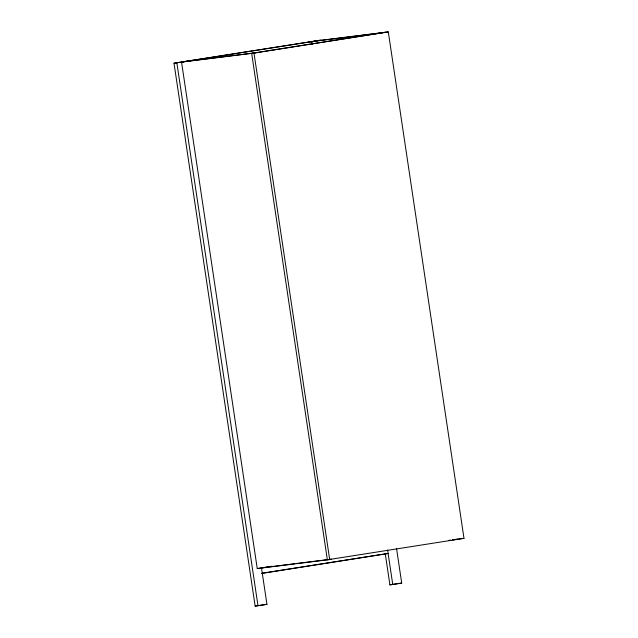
<?xml version="1.0" encoding="UTF-8"?>
<svg xmlns="http://www.w3.org/2000/svg" width="638" height="638" viewBox="0 0 638 638"><rect width="100%" height="100%" fill="white"/><g stroke="black" fill="none" stroke-linecap="round" stroke-linejoin="round"><path stroke-width="0.96" d="M174.007 63.21L320.571 40.194L174.007 63.21L255.144 606.1L266.939 604.33L261.46 567.668M385.974 32.187L251.659 53.369L327.35 559.805L463.993 538.344L388.303 31.9L315.874 40.936M253.988 53.082L329.679 559.518L257.242 568.554L181.551 62.109L253.988 53.082L388.303 31.9M257.242 568.554L268.119 566.839M270.081 566.528L272.035 566.217M261.428 573.355L388.119 553.473L262.306 573.315M255.144 606.1L266.939 604.33M385.192 553.321L389.906 584.855L401.709 583.084L396.557 548.6M389.906 584.855L401.709 583.084M308.768 41.956L311.615 41.606L312.062 44.564M381.947 32.825L311.838 41.566L312.285 44.524M182.962 61.798L255.686 52.731M452.781 539.74L463.993 538.344M448.753 540.378L450.723 540.131M452.701 539.884L457.637 539.269M261.269 567.916L294.844 563.729M296.822 563.482L331.377 559.175M387.601 550.012L392.753 584.496M176.854 62.851L257.983 605.741"/></g></svg>
